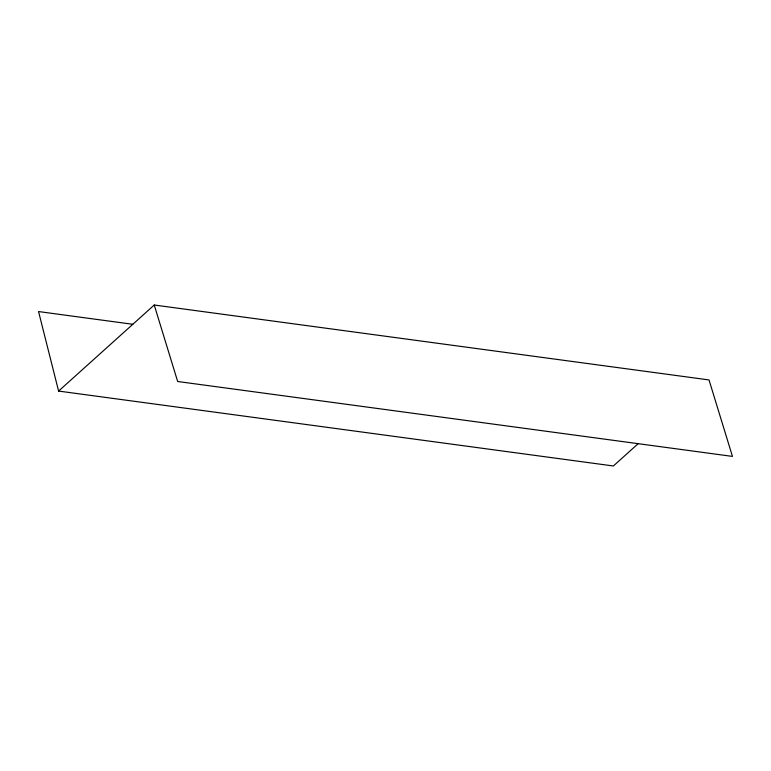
<?xml version="1.0" encoding="UTF-8"?>
<svg xmlns="http://www.w3.org/2000/svg" width="771" height="771" viewBox="0 0 771 771"><rect width="100%" height="100%" fill="white"/><g stroke="black" fill="none" stroke-linecap="round" stroke-linejoin="round"><path stroke-width="1.16" d="M132.805 324.283L38.55 311.551L58.596 391.07L154.239 305.017L709.021 379.93L732.45 456.403L177.667 381.5L154.239 305.017M638.407 443.46L613.379 465.983L58.596 391.07"/></g></svg>
